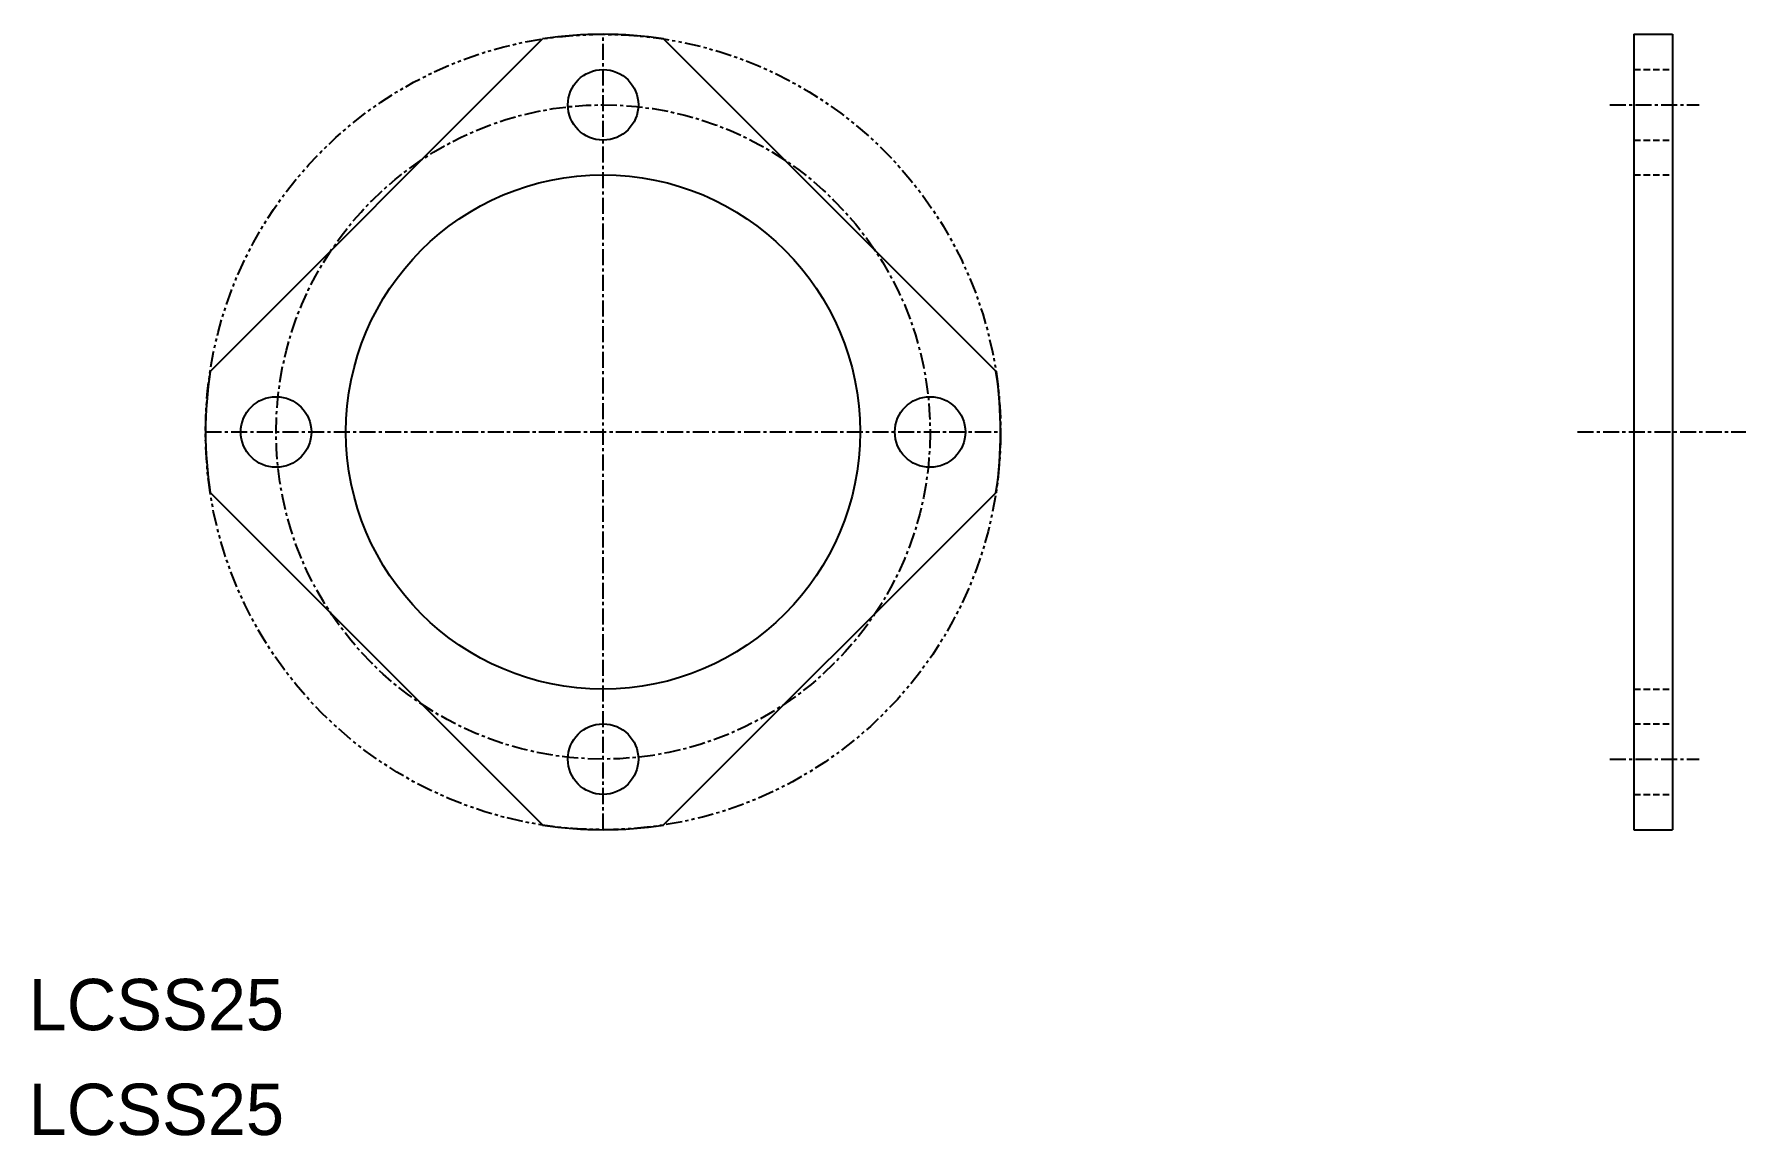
# Model space of a CAD drawing. Extents: x 90 to 224, y 17 to 103.
import ezdxf

# ---------------------------------------------------------------- set-up
doc = ezdxf.new("R2010")
doc.units = 0
for name, pattern in [('CENTER', [2, 1.25, -0.25, 0.25, -0.25]), ('DASHED', [0.75, 0.5, -0.25]), ('PHANTOM', [2.5, 1.25, -0.25, 0.25, -0.25, 0.25, -0.25])]:
    doc.linetypes.add(name, pattern=pattern)
doc.layers.get('0').update_dxf_attribs({"linetype": 'CONTINUOUS'})
doc.layers.add('CENTER', color=1, linetype='CENTER')

msp = doc.modelspace()

# ---------------------------------------------------------------- linework, layer by layer
at = {"color": 7, "linetype": 'CONTINUOUS'}
for p, q in [((103.93, 76.91), (129.85, 102.83)), ((139.28, 102.83), (165.21, 76.91)), ((214.96, 103.19), (217.96, 103.19)), ((214.96, 103.19), (214.96, 41.19)), ((217.96, 103.19), (217.96, 41.19)), ((103.93, 67.48), (129.85, 41.56)), ((139.28, 41.56), (165.21, 67.48)), ((214.96, 41.19), (217.96, 41.19))]:
    msp.add_line(p, q, dxfattribs=at)
at = {"color": 1, "linetype": 'CENTER'}
for p, q in [((134.57, 41.19), (134.57, 103.19)), ((103.57, 72.19), (165.57, 72.19))]:
    msp.add_line(p, q, dxfattribs=at)
at = {"color": 3, "linetype": 'DASHED'}
for p, q in [((214.96, 100.44), (217.96, 100.44)), ((214.96, 94.94), (217.96, 94.94)), ((214.96, 92.24), (217.96, 92.24)), ((214.96, 52.14), (217.96, 52.14)), ((214.96, 49.44), (217.96, 49.44)), ((214.96, 43.94), (217.96, 43.94))]:
    msp.add_line(p, q, dxfattribs=at)
at = {"color": 3, "linetype": 'PHANTOM'}
msp.add_circle((134.57, 72.19), 31, dxfattribs=at)
at = {"color": 7, "linetype": 'CONTINUOUS'}
for centre, radius in [((134.57, 97.69), 2.75), ((134.57, 72.19), 20.05), ((109.07, 72.19), 2.75), ((160.07, 72.19), 2.75), ((134.57, 46.69), 2.75)]:
    msp.add_circle(centre, radius, dxfattribs=at)
at = {"color": 1, "linetype": 'CENTER'}
msp.add_circle((134.57, 72.19), 25.5, dxfattribs=at)
at = {"color": 7, "linetype": 'CONTINUOUS'}
for start, end in [(81.2493, 98.7507), (171.2493, 188.7507), (351.2493, 8.7507), (261.2493, 278.7507)]:
    msp.add_arc((134.57, 72.19), 31, start, end, dxfattribs=at)
at = {"layer": 'CENTER', "color": 1, "linetype": 'CENTER'}
for p, q in [((213.08, 97.69), (220.04, 97.69)), ((210.55, 72.19), (223.68, 72.19)), ((213.08, 46.69), (220.04, 46.69))]:
    msp.add_line(p, q, dxfattribs=at)

# ---------------------------------------------------------------- texts
at = {"color": 7, "linetype": 'CONTINUOUS'}
for p in [(89.77, 25.56), (89.77, 17.39)]:
    msp.add_text('LCSS25', height=4, dxfattribs=at).set_placement(p)

doc.saveas('drawing.dxf')
